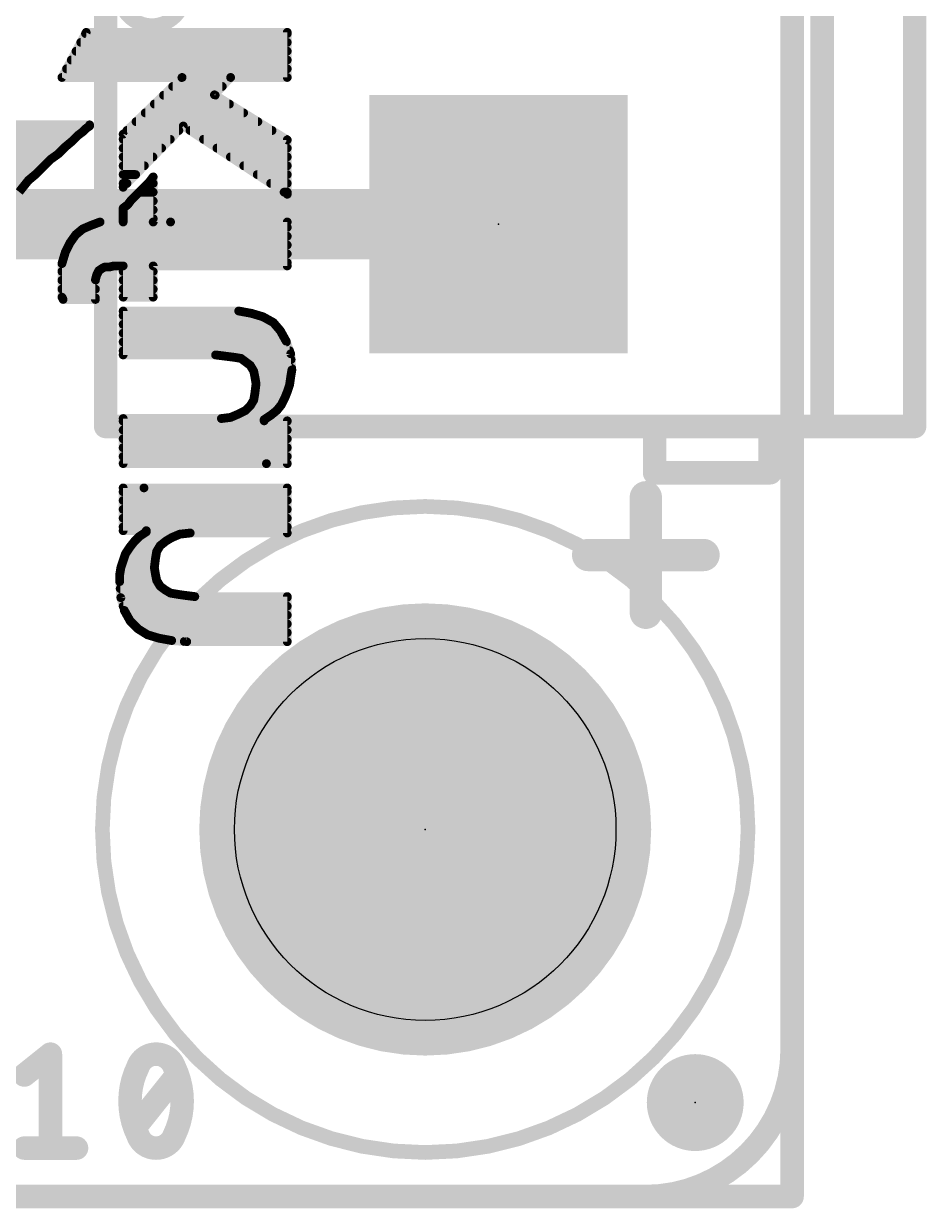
# Model space of a CAD drawing. Extents: x -34.3 to 52.3, y -19.6 to 20.4.
# Drawn here: x 13.67 to 21.48, y -0.1 to 10.14 of the extents above; entities that cross this region are included whole.
import ezdxf

# ---------------------------------------------------------------- set-up
doc = ezdxf.new("R2010")
doc.units = 0
for name, color, linetype in [('1', 12, 'CONTINUOUS'), ('16', 132, 'CONTINUOUS'), ('17', 110, 'CONTINUOUS'), ('20', 31, 'CONTINUOUS'), ('21', 253, 'CONTINUOUS'), ('22', 253, 'CONTINUOUS'), ('23', 53, 'CONTINUOUS'), ('24', 53, 'CONTINUOUS'), ('29', 253, 'CONTINUOUS'), ('39', 12, 'CONTINUOUS'), ('41', 12, 'CONTINUOUS'), ('42', 132, 'CONTINUOUS'), ('51', 253, 'CONTINUOUS')]:
    doc.layers.add(name, color=color, linetype=linetype)

# ---------------------------------------------------------------- blocks, each defined once
blk = doc.blocks.new('PIE')
at = {"const_width": 0.5}
blk.add_lwpolyline([(0, -0.25, 1), (0, 0.25, 1), (0, -0.25)], format="xyb", dxfattribs=at)
blk = doc.blocks.new('SQUAREP')
blk.add_solid([(-0.5, -0.5), (0.5, -0.5), (-0.5, 0.5), (0.5, 0.5)])

msp = doc.modelspace()

# ---------------------------------------------------------------- linework, layer by layer
at = {"layer": '1'}
for points, const_width in [([(20.32, 20.32), (20.32, 0)], 0.2032), ([(17.78, 8.4099), (12.4181, 8.4099)], 0.6096), ([(20.32, 0), (0, 0)], 0.2032)]:
    msp.add_lwpolyline(points, dxfattribs=dict(at, const_width=const_width))
for points, const_width in [([(17.78, 8.2575, 1), (17.78, 8.5623)], 0.3048), ([(20.2692, 0, 1), (20.3708, 0)], 0.1016), ([(20.32, -0.0508, 1), (20.32, 0.0508)], 0.1016)]:
    msp.add_lwpolyline(points, format="xyb", dxfattribs=dict(at, const_width=const_width))
at = {"layer": '16', "const_width": 0.2032}
for points in [[(20.32, 20.32), (20.32, 0)], [(13.6759, 1.0513), (13.9017, 1.2319)], [(13.9017, 1.2319), (13.9017, 0.4191)], [(14.6355, 0.5997), (14.9967, 1.0513)], [(13.6759, 0.4191), (14.1275, 0.4191)], [(20.32, 0), (0, 0)]]:
    msp.add_lwpolyline(points, dxfattribs=at)
at = {"layer": '16'}
for points, const_width in [([(13.9525, 1.2319, 1), (13.8509, 1.2319)], 0.1016), ([(13.9334, 1.1922, 1), (13.87, 1.2716)], 0.1016), ([(14.8161, 1.2319, 0.3205), (14.6581, 1.119)], 0.2032), ([(14.9741, 1.119, 0.3205), (14.8161, 1.2319)], 0.2032), ([(14.8161, 1.2827, 1), (14.8161, 1.1811)], 0.1016), ([(14.8161, 1.1811, 1), (14.8161, 1.2827)], 0.1016), ([(13.6442, 1.0909, 1), (13.7077, 1.0116)], 0.1016), ([(14.6581, 1.119, 0.1139), (14.5903, 0.8255)], 0.2032), ([(14.61, 1.1355, 1), (14.7061, 1.1025)], 0.1016), ([(14.7037, 1.0967, 1), (14.6124, 1.1413)], 0.1016), ([(15.0419, 0.8255, 0.1139), (14.9741, 1.119)], 0.2032), ([(15.0198, 1.1413, 1), (14.9285, 1.0967)], 0.1016), ([(14.9261, 1.1025, 1), (15.0222, 1.1355)], 0.1016), ([(15.0364, 1.0195, 1), (14.9571, 1.083)], 0.1016), ([(14.5903, 0.8255, 0.1139), (14.6581, 0.532)], 0.2032), ([(14.6411, 0.8255, 1), (14.5395, 0.8255)], 0.1016), ([(14.9741, 0.532, 0.1139), (15.0419, 0.8255)], 0.2032), ([(15.0927, 0.8255, 1), (14.9911, 0.8255)], 0.1016), ([(14.5395, 0.8255, 1), (14.6411, 0.8255)], 0.1016), ([(14.9911, 0.8255, 1), (15.0927, 0.8255)], 0.1016), ([(14.5958, 0.6315, 1), (14.6751, 0.568)], 0.1016), ([(14.7061, 0.5485, 1), (14.61, 0.5155)], 0.1016), ([(14.6581, 0.532, 0.3205), (14.8161, 0.4191)], 0.2032), ([(14.8161, 0.4191, 0.3205), (14.9741, 0.532)], 0.2032), ([(15.0222, 0.5155, 1), (14.9261, 0.5485)], 0.1016), ([(13.6759, 0.4699, 1), (13.6759, 0.3683)], 0.1016), ([(14.1275, 0.3683, 1), (14.1275, 0.4699)], 0.1016), ([(14.6124, 0.5097, 1), (14.7037, 0.5542)], 0.1016), ([(14.8161, 0.4699, 1), (14.8161, 0.3683)], 0.1016), ([(14.8161, 0.3683, 1), (14.8161, 0.4699)], 0.1016), ([(14.9285, 0.5542, 1), (15.0198, 0.5097)], 0.1016), ([(13.8509, 0.4191, 1), (13.9525, 0.4191)], 0.1016), ([(20.2692, 0, 1), (20.3708, 0)], 0.1016), ([(20.32, -0.0508, 1), (20.32, 0.0508)], 0.1016)]:
    msp.add_lwpolyline(points, format="xyb", dxfattribs=dict(at, const_width=const_width))
at = {"layer": '20', "const_width": 0.2032}
for points in [[(20.32, 1.27), (20.32, 19.05)], [(1.27, 0), (19.05, 0)]]:
    msp.add_lwpolyline(points, dxfattribs=at)
at = {"layer": '20'}
for points, const_width in [([(19.05, 0, 0.4142), (20.32, 1.27)], 0.2032), ([(20.3708, 1.27, 1), (20.2692, 1.27)], 0.1016), ([(20.2692, 1.27, 1), (20.3708, 1.27)], 0.1016), ([(19.05, 0.0508, 1), (19.05, -0.0508)], 0.1016), ([(19.05, -0.0508, 1), (19.05, 0.0508)], 0.1016)]:
    msp.add_lwpolyline(points, format="xyb", dxfattribs=dict(at, const_width=const_width))
msp.add_circle((17.145, 3.175), 1.651, dxfattribs=at)
at = {"layer": '21', "const_width": 0.2794}
for points in [[(19.0542, 5.049), (19.0542, 6.048)], [(18.5547, 5.5485), (19.5538, 5.5485)]]:
    msp.add_lwpolyline(points, dxfattribs=at)
at = {"layer": '21', "const_width": 0.1397}
for points in [[(19.1241, 6.048, 1), (18.9844, 6.048)], [(18.5547, 5.6183, 1), (18.5547, 5.4786)], [(19.5538, 5.4786, 1), (19.5538, 5.6183)], [(18.9844, 5.049, 1), (19.1241, 5.049)]]:
    msp.add_lwpolyline(points, format="xyb", dxfattribs=at)
at = {"layer": '22', "const_width": 0.0762}
for points in [[(14.211, 10.069), (14.001, 9.679)], [(14.2053, 10.0584), (15.951, 10.0584)], [(15.951, 10.069), (14.211, 10.069)], [(15.951, 9.679), (15.951, 10.069)], [(14.1232, 9.906), (15.951, 9.906)], [(14.1643, 9.9822), (15.951, 9.9822)], [(14.0822, 9.8298), (15.951, 9.8298)], [(14.0412, 9.7536), (15.951, 9.7536)], [(14.001, 9.679), (15.041, 9.679)], [(15.041, 9.679), (14.531, 9.189)], [(14.96, 9.6012), (15.3884, 9.6012)], [(15.0393, 9.6774), (15.4595, 9.6774)], [(15.321, 9.529), (15.461, 9.679)], [(15.461, 9.679), (15.951, 9.679)], [(14.8807, 9.525), (15.3275, 9.525)], [(15.951, 9.139), (15.321, 9.529)], [(14.8014, 9.4488), (15.4506, 9.4488)], [(14.6428, 9.2964), (15.6967, 9.2964)], [(14.7221, 9.3726), (15.5736, 9.3726)], [(12.7034, 9.2202), (14.1922, 9.2202)], [(12.961, 9.269), (14.241, 9.269)], [(14.181, 9.209), (14.141, 9.179)], [(14.211, 9.239), (14.181, 9.209)], [(14.241, 9.259), (14.211, 9.239)], [(14.241, 9.269), (14.241, 9.259)], [(14.531, 8.729), (15.051, 9.259)], [(14.531, 9.189), (14.531, 8.729)], [(14.5635, 9.2202), (15.0129, 9.2202)], [(15.051, 9.259), (15.951, 8.669)], [(15.1102, 9.2202), (15.8198, 9.2202)], [(12.596, 9.144), (14.106, 9.144)], [(14.091, 9.129), (14.031, 9.079)], [(14.141, 9.179), (14.091, 9.129)], [(14.531, 9.144), (14.9382, 9.144)], [(15.2264, 9.144), (15.9429, 9.144)], [(15.951, 8.669), (15.951, 9.139)], [(12.516, 8.9916), (13.9326, 8.9916)], [(12.5465, 9.0678), (14.0198, 9.0678)], [(13.971, 9.019), (13.901, 8.969)], [(14.031, 9.079), (13.971, 9.019)], [(14.531, 9.0678), (14.8634, 9.0678)], [(14.531, 8.9916), (14.7886, 8.9916)], [(15.3427, 9.0678), (15.951, 9.0678)], [(15.4589, 8.9916), (15.951, 8.9916)], [(12.501, 8.9154), (13.8474, 8.9154)], [(13.831, 8.899), (13.771, 8.839)], [(13.901, 8.969), (13.831, 8.899)], [(14.531, 8.9154), (14.7139, 8.9154)], [(15.5751, 8.9154), (15.951, 8.9154)], [(12.7975, 8.8392), (13.7712, 8.8392)], [(13.711, 8.789), (13.671, 8.739)], [(13.771, 8.839), (13.711, 8.789)], [(14.531, 8.8392), (14.6391, 8.8392)], [(14.761, 8.779), (14.731, 8.749)], [(14.791, 8.819), (14.761, 8.779)], [(14.791, 8.429), (14.791, 8.819)], [(15.6914, 8.8392), (15.951, 8.8392)], [(12.8322, 8.763), (13.6902, 8.763)], [(13.671, 8.739), (13.631, 8.689)], [(14.531, 8.763), (14.5644, 8.763)], [(14.661, 8.679), (14.631, 8.649)], [(14.701, 8.719), (14.661, 8.679)], [(14.6688, 8.6868), (14.791, 8.6868)], [(14.731, 8.749), (14.701, 8.719)], [(14.745, 8.763), (14.791, 8.763)], [(15.8076, 8.763), (15.951, 8.763)], [(15.9238, 8.6868), (15.951, 8.6868)], [(14.571, 8.579), (14.531, 8.549)], [(14.601, 8.619), (14.571, 8.579)], [(14.5947, 8.6106), (14.791, 8.6106)], [(14.631, 8.649), (14.601, 8.619)], [(14.531, 8.549), (14.531, 8.429)], [(14.531, 8.5344), (14.791, 8.5344)], [(14.181, 8.369), (14.121, 8.319)], [(14.251, 8.399), (14.181, 8.369)], [(14.2113, 8.382), (15.951, 8.382)], [(14.331, 8.429), (14.251, 8.399)], [(14.531, 8.429), (14.331, 8.429)], [(14.531, 8.4582), (14.791, 8.4582)], [(14.941, 8.429), (14.791, 8.429)], [(15.951, 8.429), (14.941, 8.429)], [(15.951, 8.049), (15.951, 8.429)], [(14.121, 8.319), (14.071, 8.249)], [(14.1116, 8.3058), (15.951, 8.3058)], [(14.031, 8.169), (14.001, 8.069)], [(14.071, 8.249), (14.031, 8.169)], [(14.0613, 8.2296), (15.951, 8.2296)], [(14.001, 8.069), (14.001, 7.779)], [(14.0035, 8.0772), (15.951, 8.0772)], [(14.0263, 8.1534), (15.951, 8.1534)], [(14.001, 8.001), (14.317, 8.001)], [(14.291, 7.929), (14.301, 7.969)], [(14.301, 7.969), (14.311, 7.989)], [(14.311, 7.989), (14.321, 8.009)], [(14.321, 8.009), (14.351, 8.029)], [(14.351, 8.029), (14.371, 8.039)], [(14.371, 8.039), (14.411, 8.039)], [(14.411, 8.039), (14.451, 8.049)], [(14.451, 8.049), (14.531, 8.049)], [(14.531, 8.049), (14.531, 7.779)], [(14.531, 8.001), (14.791, 8.001)], [(14.791, 7.779), (14.791, 8.049)], [(14.791, 8.049), (15.951, 8.049)], [(14.001, 7.9248), (14.291, 7.9248)], [(14.291, 7.759), (14.291, 7.929)], [(14.531, 7.9248), (14.791, 7.9248)], [(14.001, 7.8486), (14.291, 7.8486)], [(14.001, 7.779), (14.011, 7.759)], [(14.0043, 7.7724), (14.291, 7.7724)], [(14.011, 7.759), (14.291, 7.759)], [(14.531, 7.8486), (14.791, 7.8486)], [(14.531, 7.779), (14.791, 7.779)], [(15.531, 7.659), (14.531, 7.659)], [(14.531, 7.659), (14.531, 7.279)], [(15.641, 7.639), (15.531, 7.659)], [(14.531, 7.62), (15.7043, 7.62)], [(14.531, 7.5438), (15.844, 7.5438)], [(15.741, 7.609), (15.641, 7.639)], [(15.831, 7.559), (15.741, 7.609)], [(15.891, 7.489), (15.831, 7.559)], [(14.531, 7.4676), (15.9029, 7.4676)], [(15.941, 7.399), (15.891, 7.489)], [(14.531, 7.3914), (15.9438, 7.3914)], [(15.981, 7.289), (15.941, 7.399)], [(14.531, 7.3152), (15.9715, 7.3152)], [(14.531, 7.279), (15.331, 7.279)], [(15.331, 7.279), (15.411, 7.269)], [(15.411, 7.269), (15.491, 7.259)], [(15.491, 7.259), (15.551, 7.249)], [(15.551, 7.249), (15.591, 7.219)], [(15.5643, 7.239), (15.9846, 7.239)], [(15.991, 7.149), (15.981, 7.289)], [(15.591, 7.219), (15.631, 7.189)], [(15.631, 7.189), (15.661, 7.139)], [(15.6467, 7.1628), (15.99, 7.1628)], [(15.661, 7.139), (15.671, 7.089)], [(15.981, 7.089), (15.991, 7.149)], [(15.671, 7.089), (15.681, 7.029)], [(15.6714, 7.0866), (15.9807, 7.0866)], [(15.971, 7.019), (15.981, 7.089)], [(15.671, 6.949), (15.661, 6.889)], [(15.6685, 6.9342), (15.9411, 6.9342)], [(15.681, 7.029), (15.671, 6.949)], [(15.6787, 7.0104), (15.9681, 7.0104)], [(15.931, 6.909), (15.951, 6.959)], [(15.951, 6.959), (15.971, 7.019)], [(15.631, 6.839), (15.591, 6.799)], [(15.661, 6.889), (15.631, 6.839)], [(15.6424, 6.858), (15.9055, 6.858)], [(15.861, 6.799), (15.901, 6.849)], [(15.901, 6.849), (15.931, 6.909)], [(15.381, 6.729), (14.531, 6.729)], [(14.531, 6.729), (14.531, 6.339)], [(15.461, 6.739), (15.381, 6.729)], [(15.531, 6.769), (15.461, 6.739)], [(15.591, 6.799), (15.531, 6.769)], [(15.5566, 6.7818), (15.8395, 6.7818)], [(15.751, 6.719), (15.811, 6.759)], [(15.811, 6.759), (15.861, 6.799)], [(14.531, 6.7056), (15.951, 6.7056)], [(14.531, 6.6294), (15.951, 6.6294)], [(15.751, 6.709), (15.751, 6.719)], [(15.951, 6.709), (15.751, 6.709)], [(15.951, 6.339), (15.951, 6.709)], [(14.531, 6.5532), (15.951, 6.5532)], [(14.531, 6.477), (15.951, 6.477)], [(14.531, 6.4008), (15.951, 6.4008)], [(14.531, 6.339), (15.771, 6.339)], [(15.771, 6.339), (15.951, 6.339)], [(14.531, 6.129), (14.531, 5.759)], [(14.711, 6.129), (14.531, 6.129)], [(15.951, 6.129), (14.711, 6.129)], [(15.951, 5.739), (15.951, 6.129)], [(14.531, 6.096), (15.951, 6.096)], [(14.531, 6.0198), (15.951, 6.0198)], [(14.531, 5.9436), (15.951, 5.9436)], [(14.531, 5.8674), (15.951, 5.8674)], [(14.531, 5.7912), (15.951, 5.7912)], [(14.531, 5.759), (14.731, 5.759)], [(14.671, 5.709), (14.631, 5.669)], [(14.731, 5.749), (14.671, 5.709)], [(14.68, 5.715), (14.9883, 5.715)], [(14.731, 5.759), (14.731, 5.749)], [(14.951, 5.699), (15.021, 5.729)], [(15.021, 5.729), (15.111, 5.739)], [(15.111, 5.739), (15.951, 5.739)], [(14.591, 5.619), (14.551, 5.559)], [(14.631, 5.669), (14.591, 5.619)], [(14.6068, 5.6388), (14.8633, 5.6388)], [(14.821, 5.579), (14.851, 5.629)], [(14.851, 5.629), (14.901, 5.669)], [(14.901, 5.669), (14.951, 5.699)], [(14.531, 5.499), (14.511, 5.439)], [(14.551, 5.559), (14.531, 5.499)], [(14.5534, 5.5626), (14.8183, 5.5626)], [(14.801, 5.439), (14.811, 5.519)], [(14.811, 5.519), (14.821, 5.579)], [(14.511, 5.439), (14.501, 5.379)], [(14.5062, 5.4102), (14.8058, 5.4102)], [(14.5268, 5.4864), (14.8069, 5.4864)], [(14.811, 5.379), (14.801, 5.439)], [(14.501, 5.379), (14.501, 5.319)], [(14.501, 5.334), (14.82, 5.334)], [(14.501, 5.319), (14.511, 5.179)], [(14.821, 5.329), (14.811, 5.379)], [(14.851, 5.279), (14.821, 5.329)], [(14.5054, 5.2578), (14.8793, 5.2578)], [(14.891, 5.249), (14.851, 5.279)], [(14.941, 5.219), (14.891, 5.249)], [(15.001, 5.209), (14.941, 5.219)], [(15.071, 5.199), (15.001, 5.209)], [(15.151, 5.189), (15.071, 5.199)], [(15.951, 5.189), (15.151, 5.189)], [(15.951, 4.799), (15.951, 5.189)], [(14.5108, 5.1816), (15.951, 5.1816)], [(14.511, 5.179), (14.541, 5.069)], [(14.5311, 5.1054), (15.951, 5.1054)], [(14.541, 5.069), (14.591, 4.979)], [(14.5631, 5.0292), (15.951, 5.0292)], [(14.591, 4.979), (14.661, 4.909)], [(14.617, 4.953), (15.951, 4.953)], [(14.661, 4.909), (14.741, 4.859)], [(14.7125, 4.8768), (15.951, 4.8768)], [(14.741, 4.859), (14.841, 4.829)], [(14.841, 4.829), (14.951, 4.809)], [(14.951, 4.809), (15.081, 4.799)], [(15.0602, 4.8006), (15.951, 4.8006)], [(15.081, 4.799), (15.951, 4.799)]]:
    msp.add_lwpolyline(points, dxfattribs=at)
at = {"layer": '22', "const_width": 0.0381}
for points in [[(14.2053, 10.0775, 1), (14.2053, 10.0394)], [(14.211, 10.0881, 1), (14.211, 10.05)], [(14.2278, 10.06, 1), (14.1942, 10.078)], [(15.9701, 10.069, 1), (15.932, 10.069)], [(15.951, 10.05, 1), (15.951, 10.0881)], [(15.951, 10.0394, 1), (15.951, 10.0775)], [(14.1232, 9.9251, 1), (14.1232, 9.887)], [(14.1643, 10.0013, 1), (14.1643, 9.9632)], [(15.951, 9.9632, 1), (15.951, 10.0013)], [(15.951, 9.887, 1), (15.951, 9.9251)], [(14.0822, 9.8489, 1), (14.0822, 9.8108)], [(15.951, 9.8108, 1), (15.951, 9.8489)], [(14.0412, 9.7727, 1), (14.0412, 9.7346)], [(15.951, 9.7346, 1), (15.951, 9.7727)], [(14.001, 9.6981, 1), (14.001, 9.66)], [(13.9842, 9.688, 1), (14.0178, 9.67)], [(14.96, 9.6203, 1), (14.96, 9.5822)], [(15.0393, 9.6965, 1), (15.0393, 9.6584)], [(15.0542, 9.6653, 1), (15.0278, 9.6927)], [(15.041, 9.66, 1), (15.041, 9.6981)], [(15.3884, 9.5822, 1), (15.3884, 9.6203)], [(15.461, 9.6981, 1), (15.461, 9.66)], [(15.4749, 9.666, 1), (15.4471, 9.692)], [(15.4595, 9.6584, 1), (15.4595, 9.6965)], [(15.932, 9.679, 1), (15.9701, 9.679)], [(15.951, 9.66, 1), (15.951, 9.6981)], [(14.8807, 9.5441, 1), (14.8807, 9.506)], [(15.331, 9.5452, 1), (15.311, 9.5128)], [(15.3071, 9.542, 1), (15.3349, 9.516)], [(15.3275, 9.506, 1), (15.3275, 9.5441)], [(14.8014, 9.4679, 1), (14.8014, 9.4298)], [(15.4506, 9.4298, 1), (15.4506, 9.4679)], [(14.6428, 9.3155, 1), (14.6428, 9.2774)], [(14.7221, 9.3917, 1), (14.7221, 9.3536)], [(15.5736, 9.3536, 1), (15.5736, 9.3917)], [(15.6967, 9.2774, 1), (15.6967, 9.3155)], [(14.1675, 9.2225, 1), (14.1945, 9.1955)], [(14.1924, 9.1938, 1), (14.1696, 9.2242)], [(14.2004, 9.2549, 1), (14.2216, 9.2231)], [(14.1922, 9.2012, 1), (14.1922, 9.2393)], [(14.2245, 9.2255, 1), (14.1975, 9.2525)], [(14.2601, 9.269, 1), (14.222, 9.269)], [(14.222, 9.259, 1), (14.2601, 9.259)], [(14.2516, 9.2431, 1), (14.2304, 9.2749)], [(14.241, 9.25, 1), (14.241, 9.2881)], [(14.5178, 9.2027, 1), (14.5442, 9.1753)], [(14.5501, 9.189, 1), (14.512, 9.189)], [(14.5635, 9.2393, 1), (14.5635, 9.2012)], [(15.0129, 9.2012, 1), (15.0129, 9.2393)], [(15.0614, 9.2749, 1), (15.0406, 9.2431)], [(15.0646, 9.2457, 1), (15.0374, 9.2723)], [(15.1102, 9.2393, 1), (15.1102, 9.2012)], [(15.8198, 9.2012, 1), (15.8198, 9.2393)], [(14.0775, 9.1425, 1), (14.1045, 9.1155)], [(14.1032, 9.1144, 1), (14.0788, 9.1436)], [(14.106, 9.125, 1), (14.106, 9.1631)], [(14.1296, 9.1942, 1), (14.1524, 9.1638)], [(14.1545, 9.1655, 1), (14.1275, 9.1925)], [(14.531, 9.1631, 1), (14.531, 9.125)], [(14.9382, 9.125, 1), (14.9382, 9.1631)], [(15.2264, 9.1631, 1), (15.2264, 9.125)], [(15.9701, 9.139, 1), (15.932, 9.139)], [(15.941, 9.1228, 1), (15.961, 9.1552)], [(15.9429, 9.125, 1), (15.9429, 9.1631)], [(13.9326, 8.9726, 1), (13.9326, 9.0107)], [(13.9575, 9.0325, 1), (13.9845, 9.0055)], [(13.9821, 9.0035, 1), (13.9599, 9.0345)], [(14.0188, 9.0936, 1), (14.0432, 9.0644)], [(14.0445, 9.0655, 1), (14.0175, 9.0925)], [(14.0198, 9.0488, 1), (14.0198, 9.0869)], [(14.531, 9.0869, 1), (14.531, 9.0488)], [(14.531, 9.0107, 1), (14.531, 8.9726)], [(14.7886, 8.9726, 1), (14.7886, 9.0107)], [(14.8634, 9.0488, 1), (14.8634, 9.0869)], [(15.3427, 9.0869, 1), (15.3427, 9.0488)], [(15.4589, 9.0107, 1), (15.4589, 8.9726)], [(15.951, 9.0488, 1), (15.951, 9.0869)], [(15.951, 8.9726, 1), (15.951, 9.0107)], [(13.8175, 8.9125, 1), (13.8445, 8.8855)], [(13.8445, 8.8855, 1), (13.8175, 8.9125)], [(13.8474, 8.8963, 1), (13.8474, 8.9345)], [(13.8899, 8.9845, 1), (13.9121, 8.9535)], [(13.9145, 8.9555, 1), (13.8875, 8.9825)], [(14.531, 8.9345, 1), (14.531, 8.8963)], [(14.7139, 8.8963, 1), (14.7139, 8.9345)], [(15.5751, 8.9345, 1), (15.5751, 8.8963)], [(15.951, 8.8963, 1), (15.951, 8.9345)], [(13.6988, 8.8036, 1), (13.7232, 8.7744)], [(13.7259, 8.7771, 1), (13.6961, 8.8009)], [(13.7575, 8.8525, 1), (13.7845, 8.8255)], [(13.7832, 8.8244, 1), (13.7588, 8.8536)], [(13.7712, 8.8201, 1), (13.7712, 8.8582)], [(14.531, 8.8582, 1), (14.531, 8.8201)], [(14.6391, 8.8201, 1), (14.6391, 8.8582)], [(14.7745, 8.7655, 1), (14.7475, 8.7925)], [(14.8101, 8.819, 1), (14.772, 8.819)], [(14.8062, 8.8076, 1), (14.7758, 8.8304)], [(15.6914, 8.8582, 1), (15.6914, 8.8201)], [(15.951, 8.8201, 1), (15.951, 8.8582)], [(13.6561, 8.7509, 1), (13.6859, 8.7271)], [(13.6859, 8.7271, 1), (13.6561, 8.7509)], [(13.6902, 8.7439, 1), (13.6902, 8.782)], [(14.531, 8.782, 1), (14.531, 8.7439)], [(14.5174, 8.7423, 1), (14.5446, 8.7157)], [(14.512, 8.729, 1), (14.5501, 8.729)], [(14.5644, 8.7439, 1), (14.5644, 8.782)], [(14.6475, 8.6925, 1), (14.6745, 8.6655)], [(14.6745, 8.6655, 1), (14.6475, 8.6925)], [(14.6688, 8.7058, 1), (14.6688, 8.6677)], [(14.6875, 8.7325, 1), (14.7145, 8.7055)], [(14.7145, 8.7055, 1), (14.6875, 8.7325)], [(14.7175, 8.7625, 1), (14.7445, 8.7355)], [(14.7445, 8.7355, 1), (14.7175, 8.7625)], [(14.745, 8.782, 1), (14.745, 8.7439)], [(14.7458, 8.7904, 1), (14.7762, 8.7676)], [(14.791, 8.7439, 1), (14.791, 8.782)], [(14.791, 8.6677, 1), (14.791, 8.7058)], [(15.8076, 8.782, 1), (15.8076, 8.7439)], [(15.9238, 8.7058, 1), (15.9238, 8.6677)], [(15.951, 8.7439, 1), (15.951, 8.782)], [(15.951, 8.6677, 1), (15.951, 8.7058)], [(14.5558, 8.5904, 1), (14.5862, 8.5676)], [(14.5824, 8.5638, 1), (14.5596, 8.5942)], [(14.5947, 8.6296, 1), (14.5947, 8.5915)], [(14.5875, 8.6325, 1), (14.6145, 8.6055)], [(14.6162, 8.6076, 1), (14.5858, 8.6304)], [(14.6175, 8.6625, 1), (14.6445, 8.6355)], [(14.6445, 8.6355, 1), (14.6175, 8.6625)], [(14.791, 8.5915, 1), (14.791, 8.6296)], [(15.932, 8.669, 1), (15.9701, 8.669)], [(15.9406, 8.6531, 1), (15.9614, 8.6849)], [(14.531, 8.5534, 1), (14.531, 8.5153)], [(14.5501, 8.549, 1), (14.512, 8.549)], [(14.5196, 8.5642, 1), (14.5424, 8.5338)], [(14.791, 8.5153, 1), (14.791, 8.5534)], [(14.1735, 8.3865, 1), (14.1885, 8.3515)], [(14.1932, 8.3544, 1), (14.1688, 8.3836)], [(14.2113, 8.401, 1), (14.2113, 8.3629)], [(14.2443, 8.4168, 1), (14.2577, 8.3812)], [(14.2585, 8.3815, 1), (14.2435, 8.4165)], [(14.331, 8.4481, 1), (14.331, 8.41)], [(14.3377, 8.4112, 1), (14.3243, 8.4468)], [(14.531, 8.4772, 1), (14.531, 8.4391)], [(14.512, 8.429, 1), (14.5501, 8.429)], [(14.531, 8.41, 1), (14.531, 8.4481)], [(14.791, 8.4481, 1), (14.791, 8.41)], [(14.772, 8.429, 1), (14.8101, 8.429)], [(14.791, 8.4391, 1), (14.791, 8.4772)], [(14.941, 8.4481, 1), (14.941, 8.41)], [(14.941, 8.41, 1), (14.941, 8.4481)], [(15.9701, 8.429, 1), (15.932, 8.429)], [(15.951, 8.41, 1), (15.951, 8.4481)], [(15.951, 8.3629, 1), (15.951, 8.401)], [(14.1116, 8.3248, 1), (14.1116, 8.2867)], [(14.1088, 8.3336, 1), (14.1332, 8.3044)], [(14.1365, 8.3079, 1), (14.1055, 8.3301)], [(15.951, 8.2867, 1), (15.951, 8.3248)], [(14.014, 8.1775, 1), (14.048, 8.1605)], [(14.0492, 8.1635, 1), (14.0128, 8.1745)], [(14.0613, 8.2486, 1), (14.0613, 8.2105)], [(14.0555, 8.2601, 1), (14.0865, 8.2379)], [(14.088, 8.2405, 1), (14.054, 8.2575)], [(15.951, 8.2105, 1), (15.951, 8.2486)], [(14.0201, 8.069, 1), (13.982, 8.069)], [(14.0035, 8.0963, 1), (14.0035, 8.0582)], [(14.0263, 8.1724, 1), (14.0263, 8.1343)], [(15.951, 8.1343, 1), (15.951, 8.1724)], [(15.951, 8.0582, 1), (15.951, 8.0963)], [(13.9828, 8.0745, 1), (14.0192, 8.0635)], [(14.001, 8.0201, 1), (14.001, 7.982)], [(14.284, 7.9775, 1), (14.318, 7.9605)], [(14.3195, 7.9644, 1), (14.2825, 7.9736)], [(14.294, 7.9975, 1), (14.328, 7.9805)], [(14.328, 7.9805, 1), (14.294, 7.9975)], [(14.3104, 8.0249, 1), (14.3316, 7.9931)], [(14.338, 8.0005, 1), (14.304, 8.0175)], [(14.317, 7.982, 1), (14.317, 8.0201)], [(14.3425, 8.046, 1), (14.3595, 8.012)], [(14.3616, 8.0131, 1), (14.3404, 8.0449)], [(14.371, 8.058, 1), (14.371, 8.0199)], [(14.3795, 8.022, 1), (14.3625, 8.056)], [(14.4064, 8.0575, 1), (14.4156, 8.0205)], [(14.411, 8.0199, 1), (14.411, 8.058)], [(14.451, 8.0681, 1), (14.451, 8.03)], [(14.4556, 8.0305, 1), (14.4464, 8.0675)], [(14.531, 8.0201, 1), (14.531, 7.982)], [(14.5501, 8.049, 1), (14.512, 8.049)], [(14.531, 8.03, 1), (14.531, 8.0681)], [(14.791, 8.0681, 1), (14.791, 8.03)], [(14.8101, 8.049, 1), (14.772, 8.049)], [(14.791, 7.982, 1), (14.791, 8.0201)], [(15.932, 8.049, 1), (15.9701, 8.049)], [(15.951, 8.03, 1), (15.951, 8.0681)], [(14.001, 7.9439, 1), (14.001, 7.9058)], [(14.2725, 7.9336, 1), (14.3095, 7.9244)], [(14.3101, 7.929, 1), (14.272, 7.929)], [(14.291, 7.9058, 1), (14.291, 7.9439)], [(14.531, 7.9439, 1), (14.531, 7.9058)], [(14.791, 7.9058, 1), (14.791, 7.9439)], [(14.001, 7.8677, 1), (14.001, 7.8296)], [(14.018, 7.7875, 1), (13.984, 7.7705)], [(13.982, 7.779, 1), (14.0201, 7.779)], [(14.0043, 7.7915, 1), (14.0043, 7.7534)], [(14.011, 7.7781, 1), (14.011, 7.74)], [(14.291, 7.8296, 1), (14.291, 7.8677)], [(14.291, 7.7534, 1), (14.291, 7.7915)], [(14.291, 7.74, 1), (14.291, 7.7781)], [(14.531, 7.8677, 1), (14.531, 7.8296)], [(14.531, 7.7981, 1), (14.531, 7.76)], [(14.512, 7.779, 1), (14.5501, 7.779)], [(14.772, 7.779, 1), (14.8101, 7.779)], [(14.791, 7.8296, 1), (14.791, 7.8677)], [(14.791, 7.76, 1), (14.791, 7.7981)], [(13.994, 7.7505, 1), (14.028, 7.7675)], [(14.272, 7.759, 1), (14.3101, 7.759)], [(14.531, 7.6781, 1), (14.531, 7.64)], [(14.5501, 7.659, 1), (14.512, 7.659)], [(15.5344, 7.6777, 1), (15.5276, 7.6403)], [(15.531, 7.64, 1), (15.531, 7.6781)], [(14.531, 7.6391, 1), (14.531, 7.601)], [(14.531, 7.5629, 1), (14.531, 7.5248)], [(15.6465, 7.6572, 1), (15.6355, 7.6208)], [(15.6376, 7.6203, 1), (15.6444, 7.6577)], [(15.7043, 7.601, 1), (15.7043, 7.6391)], [(15.7503, 7.6257, 1), (15.7317, 7.5923)], [(15.7355, 7.5908, 1), (15.7465, 7.6272)], [(15.8455, 7.5714, 1), (15.8165, 7.5466)], [(15.8217, 7.5423, 1), (15.8403, 7.5757)], [(15.844, 7.5248, 1), (15.844, 7.5629)], [(14.531, 7.4867, 1), (14.531, 7.4486)], [(15.9077, 7.4983, 1), (15.8743, 7.4797)], [(15.8765, 7.4766, 1), (15.9055, 7.5014)], [(15.9029, 7.4486, 1), (15.9029, 7.4867)], [(14.531, 7.4104, 1), (14.531, 7.3723)], [(15.9589, 7.4055, 1), (15.9231, 7.3925)], [(15.9243, 7.3897, 1), (15.9577, 7.4083)], [(15.9438, 7.3723, 1), (15.9438, 7.4104)], [(14.531, 7.3342, 1), (14.531, 7.2961)], [(14.531, 7.298, 1), (14.531, 7.2599)], [(14.512, 7.279, 1), (14.5501, 7.279)], [(15.3334, 7.2979, 1), (15.3286, 7.2601)], [(15.331, 7.2599, 1), (15.331, 7.298)], [(15.4134, 7.2879, 1), (15.4086, 7.2501)], [(15.4086, 7.2501, 1), (15.4134, 7.2879)], [(15.4941, 7.2778, 1), (15.4879, 7.2402)], [(15.4886, 7.2401, 1), (15.4934, 7.2779)], [(15.5624, 7.2642, 1), (15.5396, 7.2338)], [(15.5643, 7.2581, 1), (15.5643, 7.22)], [(15.5479, 7.2302, 1), (15.5541, 7.2678)], [(16, 7.2904, 1), (15.962, 7.2876)], [(15.9631, 7.2825, 1), (15.9989, 7.2955)], [(15.9715, 7.2961, 1), (15.9715, 7.3342)], [(15.9846, 7.22, 1), (15.9846, 7.2581)], [(15.6024, 7.2342, 1), (15.5796, 7.2038)], [(15.5796, 7.2038, 1), (15.6024, 7.2342)], [(15.6473, 7.1988, 1), (15.6147, 7.1792)], [(15.6196, 7.1738, 1), (15.6424, 7.2042)], [(15.6467, 7.1819, 1), (15.6467, 7.1438)], [(15.6797, 7.1427, 1), (15.6423, 7.1353)], [(16.0098, 7.1459, 1), (15.9722, 7.1521)], [(15.99, 7.1438, 1), (15.99, 7.1819)], [(15.6447, 7.1292, 1), (15.6773, 7.1488)], [(15.6898, 7.0921, 1), (15.6522, 7.0859)], [(15.6714, 7.1057, 1), (15.6714, 7.0676)], [(15.6523, 7.0853, 1), (15.6897, 7.0927)], [(15.9622, 7.0921, 1), (15.9998, 7.0859)], [(15.9999, 7.0863, 1), (15.9621, 7.0917)], [(15.972, 7.1476, 1), (16.01, 7.1504)], [(15.9807, 7.0676, 1), (15.9807, 7.1057)], [(15.6685, 6.9533, 1), (15.6685, 6.9152)], [(15.6521, 6.9514, 1), (15.6899, 6.9466)], [(15.6898, 6.9459, 1), (15.6522, 6.9521)], [(15.6787, 7.0295, 1), (15.6787, 6.9914)], [(15.6999, 7.0266, 1), (15.6621, 7.0314)], [(15.6622, 7.0259, 1), (15.6998, 7.0321)], [(15.9329, 6.965, 1), (15.9691, 6.953)], [(15.9687, 6.9519, 1), (15.9333, 6.9661)], [(15.9411, 6.9152, 1), (15.9411, 6.9533)], [(15.9521, 7.0217, 1), (15.9899, 7.0163)], [(15.9891, 7.013, 1), (15.9529, 7.025)], [(15.9681, 6.9914, 1), (15.9681, 7.0295)], [(15.6147, 6.8488, 1), (15.6473, 6.8292)], [(15.6445, 6.8255, 1), (15.6175, 6.8525)], [(15.6424, 6.8771, 1), (15.6424, 6.839)], [(15.6422, 6.8921, 1), (15.6798, 6.8859)], [(15.6773, 6.8792, 1), (15.6447, 6.8988)], [(15.884, 6.8575, 1), (15.918, 6.8405)], [(15.9159, 6.8371, 1), (15.8861, 6.8609)], [(15.9055, 6.839, 1), (15.9055, 6.8771)], [(15.9133, 6.9161, 1), (15.9487, 6.9019)], [(15.948, 6.9005, 1), (15.914, 6.9175)], [(14.531, 6.7481, 1), (14.531, 6.71)], [(14.5501, 6.729, 1), (14.512, 6.729)], [(15.3786, 6.7479, 1), (15.3834, 6.7101)], [(15.381, 6.71, 1), (15.381, 6.7481)], [(15.4535, 6.7565, 1), (15.4685, 6.7215)], [(15.4634, 6.7201, 1), (15.4586, 6.7579)], [(15.5225, 6.786, 1), (15.5395, 6.752)], [(15.5385, 6.7515, 1), (15.5235, 6.7865)], [(15.5566, 6.8009, 1), (15.5566, 6.7628)], [(15.5775, 6.8125, 1), (15.6045, 6.7855)], [(15.5995, 6.782, 1), (15.5825, 6.816)], [(15.7991, 6.7739, 1), (15.8229, 6.7441)], [(15.8216, 6.7431, 1), (15.8004, 6.7749)], [(15.8395, 6.7628, 1), (15.8395, 6.8009)], [(15.8461, 6.8109, 1), (15.8759, 6.7871)], [(15.8729, 6.7841, 1), (15.8491, 6.8139)], [(14.531, 6.7247, 1), (14.531, 6.6866)], [(14.531, 6.6485, 1), (14.531, 6.6104)], [(15.7404, 6.7349, 1), (15.7616, 6.7031)], [(15.7701, 6.719, 1), (15.732, 6.719)], [(15.751, 6.7281, 1), (15.751, 6.69)], [(15.732, 6.709, 1), (15.7701, 6.709)], [(15.9701, 6.709, 1), (15.932, 6.709)], [(15.951, 6.69, 1), (15.951, 6.7281)], [(15.951, 6.6866, 1), (15.951, 6.7247)], [(15.951, 6.6104, 1), (15.951, 6.6485)], [(14.531, 6.5723, 1), (14.531, 6.5342)], [(15.951, 6.5342, 1), (15.951, 6.5723)], [(14.531, 6.4961, 1), (14.531, 6.458)], [(15.951, 6.458, 1), (15.951, 6.4961)], [(14.531, 6.4199, 1), (14.531, 6.3818)], [(14.531, 6.3581, 1), (14.531, 6.32)], [(14.512, 6.339, 1), (14.5501, 6.339)], [(15.771, 6.3581, 1), (15.771, 6.32)], [(15.771, 6.32, 1), (15.771, 6.3581)], [(15.932, 6.339, 1), (15.9701, 6.339)], [(15.951, 6.3818, 1), (15.951, 6.4199)], [(15.951, 6.32, 1), (15.951, 6.3581)], [(14.531, 6.1481, 1), (14.531, 6.11)], [(14.5501, 6.129, 1), (14.512, 6.129)], [(14.711, 6.1481, 1), (14.711, 6.11)], [(14.711, 6.11, 1), (14.711, 6.1481)], [(15.9701, 6.129, 1), (15.932, 6.129)], [(15.951, 6.11, 1), (15.951, 6.1481)], [(14.531, 6.1151, 1), (14.531, 6.077)], [(14.531, 6.0389, 1), (14.531, 6.0008)], [(15.951, 6.077, 1), (15.951, 6.1151)], [(15.951, 6.0008, 1), (15.951, 6.0389)], [(14.531, 5.9627, 1), (14.531, 5.9245)], [(15.951, 5.9245, 1), (15.951, 5.9627)], [(14.531, 5.8864, 1), (14.531, 5.8483)], [(15.951, 5.8483, 1), (15.951, 5.8864)], [(14.531, 5.8102, 1), (14.531, 5.7721)], [(14.531, 5.7781, 1), (14.531, 5.74)], [(14.512, 5.759, 1), (14.5501, 5.759)], [(14.6604, 5.7249, 1), (14.6816, 5.6931)], [(14.6845, 5.6955, 1), (14.6575, 5.7225)], [(14.68, 5.734, 1), (14.68, 5.6959)], [(14.75, 5.759, 1), (14.7119, 5.759)], [(14.7119, 5.749, 1), (14.75, 5.749)], [(14.7416, 5.7331, 1), (14.7204, 5.7649)], [(14.731, 5.74, 1), (14.731, 5.7781)], [(14.9883, 5.6959, 1), (14.9883, 5.734)], [(15.0189, 5.7479, 1), (15.0231, 5.7101)], [(15.0285, 5.7115, 1), (15.0135, 5.7465)], [(15.111, 5.758, 1), (15.111, 5.7199)], [(15.1131, 5.7201, 1), (15.1089, 5.7579)], [(15.932, 5.739, 1), (15.9701, 5.739)], [(15.951, 5.7721, 1), (15.951, 5.8102)], [(15.951, 5.7199, 1), (15.951, 5.758)], [(14.5761, 5.6309, 1), (14.6059, 5.6071)], [(14.6069, 5.6084, 1), (14.5751, 5.6296)], [(14.6068, 5.6579, 1), (14.6068, 5.6198)], [(14.6175, 5.6825, 1), (14.6445, 5.6555)], [(14.6459, 5.6571, 1), (14.6161, 5.6809)], [(14.8391, 5.6439, 1), (14.8629, 5.6141)], [(14.8673, 5.6192, 1), (14.8347, 5.6388)], [(14.8633, 5.6198, 1), (14.8633, 5.6579)], [(14.8912, 5.6853, 1), (14.9108, 5.6527)], [(14.9129, 5.6541, 1), (14.8891, 5.6839)], [(14.9435, 5.7165, 1), (14.9585, 5.6815)], [(14.9608, 5.6827, 1), (14.9412, 5.7153)], [(14.5491, 5.493, 1), (14.5129, 5.505)], [(14.5351, 5.5696, 1), (14.5669, 5.5484)], [(14.5691, 5.553, 1), (14.5329, 5.565)], [(14.5534, 5.5817, 1), (14.5534, 5.5436)], [(14.7922, 5.5221, 1), (14.8298, 5.5159)], [(14.8299, 5.5166, 1), (14.7921, 5.5214)], [(14.8047, 5.5888, 1), (14.8373, 5.5692)], [(14.8398, 5.5759, 1), (14.8022, 5.5821)], [(14.8183, 5.5436, 1), (14.8183, 5.5817)], [(14.5062, 5.4293, 1), (14.5062, 5.3912)], [(14.4929, 5.445, 1), (14.5291, 5.433)], [(14.5298, 5.4359, 1), (14.4922, 5.4421)], [(14.5268, 5.5055, 1), (14.5268, 5.4674)], [(14.5129, 5.505, 1), (14.5491, 5.493)], [(14.8198, 5.4421, 1), (14.7822, 5.4359)], [(14.7821, 5.4414, 1), (14.8199, 5.4366)], [(14.8058, 5.3912, 1), (14.8058, 5.4293)], [(14.8069, 5.4674, 1), (14.8069, 5.5055)], [(14.5201, 5.379, 1), (14.482, 5.379)], [(14.4822, 5.3821, 1), (14.5198, 5.3759)], [(14.501, 5.3531, 1), (14.501, 5.315)], [(14.52, 5.3204, 1), (14.482, 5.3176)], [(14.482, 5.319, 1), (14.5201, 5.319)], [(14.8297, 5.3827, 1), (14.7923, 5.3753)], [(14.7922, 5.3759, 1), (14.8298, 5.3821)], [(14.8373, 5.3388, 1), (14.8047, 5.3192)], [(14.8023, 5.3253, 1), (14.8397, 5.3327)], [(14.82, 5.315, 1), (14.82, 5.3531)], [(14.5054, 5.2769, 1), (14.5054, 5.2388)], [(14.8624, 5.2942, 1), (14.8396, 5.2638)], [(14.8347, 5.2692, 1), (14.8673, 5.2888)], [(14.9008, 5.2653, 1), (14.8812, 5.2327)], [(14.8793, 5.2388, 1), (14.8793, 5.2769)], [(14.8796, 5.2338, 1), (14.9024, 5.2642)], [(14.9441, 5.2378, 1), (14.9379, 5.2002)], [(14.9312, 5.2027, 1), (14.9508, 5.2353)], [(15.0037, 5.2279, 1), (14.9983, 5.1901)], [(14.9979, 5.1902, 1), (15.0041, 5.2278)], [(15.0734, 5.2179, 1), (15.0686, 5.1801)], [(15.0683, 5.1801, 1), (15.0737, 5.2179)], [(15.151, 5.2081, 1), (15.151, 5.17)], [(15.1486, 5.1701, 1), (15.1534, 5.2079)], [(15.9701, 5.189, 1), (15.932, 5.189)], [(15.951, 5.17, 1), (15.951, 5.2081)], [(14.5108, 5.2007, 1), (14.5108, 5.1626)], [(14.5294, 5.184, 1), (14.4926, 5.174)], [(14.492, 5.1776, 1), (14.53, 5.1804)], [(14.5311, 5.1245, 1), (14.5311, 5.0864)], [(15.951, 5.1626, 1), (15.951, 5.2007)], [(15.951, 5.0864, 1), (15.951, 5.1245)], [(14.5577, 5.0783, 1), (14.5243, 5.0597)], [(14.5226, 5.064, 1), (14.5594, 5.074)], [(14.5631, 5.0483, 1), (14.5631, 5.0102)], [(15.951, 5.0102, 1), (15.951, 5.0483)], [(14.6045, 4.9925, 1), (14.5775, 4.9655)], [(14.5743, 4.9697, 1), (14.6077, 4.9883)], [(14.617, 4.9721, 1), (14.617, 4.934)], [(14.6711, 4.9252, 1), (14.6509, 4.8928)], [(14.6475, 4.8955, 1), (14.6745, 4.9225)], [(15.951, 4.934, 1), (15.951, 4.9721)], [(14.7125, 4.8959, 1), (14.7125, 4.8578)], [(14.7465, 4.8772, 1), (14.7355, 4.8408)], [(14.7309, 4.8428, 1), (14.7511, 4.8752)], [(14.8444, 4.8477, 1), (14.8376, 4.8103)], [(14.8355, 4.8108, 1), (14.8465, 4.8472)], [(14.9525, 4.828, 1), (14.9495, 4.79)], [(14.9476, 4.7903, 1), (14.9544, 4.8277)], [(15.0602, 4.8197, 1), (15.0602, 4.7816)], [(15.081, 4.8181, 1), (15.081, 4.78)], [(15.0795, 4.78, 1), (15.0825, 4.818)], [(15.932, 4.799, 1), (15.9701, 4.799)], [(15.951, 4.8578, 1), (15.951, 4.8959)], [(15.951, 4.7816, 1), (15.951, 4.8197)], [(15.951, 4.78, 1), (15.951, 4.8181)]]:
    msp.add_lwpolyline(points, format="xyb", dxfattribs=at)
at = {"layer": '23'}
for p in [(17.78, 8.4099), (17.145, 3.175), (19.4818, 0.8128)]:
    msp.add_point(p, dxfattribs=at)
at = {"layer": '24'}
msp.add_point((19.4818, 0.8128), dxfattribs=at)
at = {"layer": '29', "const_width": 1.7526}
msp.add_lwpolyline([(17.145, 2.2987, 1), (17.145, 4.0513, 1), (17.145, 2.2987)], format="xyb", dxfattribs=at)
at = {"layer": '39', "const_width": 0.127}
msp.add_lwpolyline([(17.145, 0.381, 1), (17.145, 5.969, 1), (17.145, 0.381)], format="xyb", dxfattribs=at)
at = {"layer": '41'}
for points, const_width in [([(17.145, 5.0292, 1), (17.145, 1.3208)], 0.2032), ([(17.145, 1.3208, 1), (17.145, 5.0292)], 0.2032), ([(17.145, 5.08, 1), (17.145, 4.9784)], 0.1016), ([(17.145, 4.9784, 1), (17.145, 5.08)], 0.1016), ([(17.145, 1.3716, 1), (17.145, 1.27)], 0.1016), ([(17.145, 1.27, 1), (17.145, 1.3716)], 0.1016)]:
    msp.add_lwpolyline(points, format="xyb", dxfattribs=dict(at, const_width=const_width))
at = {"layer": '42'}
for points, const_width in [([(17.145, 5.0292, 1), (17.145, 1.3208)], 0.2032), ([(17.145, 1.3208, 1), (17.145, 5.0292)], 0.2032), ([(17.145, 5.08, 1), (17.145, 4.9784)], 0.1016), ([(17.145, 4.9784, 1), (17.145, 5.08)], 0.1016), ([(17.145, 1.3716, 1), (17.145, 1.27)], 0.1016), ([(17.145, 1.27, 1), (17.145, 1.3716)], 0.1016)]:
    msp.add_lwpolyline(points, format="xyb", dxfattribs=dict(at, const_width=const_width))
at = {"layer": '51', "const_width": 0.2032}
for points in [[(14.38, 6.6599), (14.38, 13.6599)], [(20.58, 13.6599), (20.58, 6.6599)], [(21.38, 13.6599), (21.38, 6.6599)], [(20.58, 6.6599), (14.38, 6.6599)], [(19.13, 6.6599), (19.13, 6.2599)], [(20.13, 6.2599), (20.13, 6.6599)], [(21.38, 6.6599), (20.58, 6.6599)], [(19.13, 6.2599), (20.13, 6.2599)]]:
    msp.add_lwpolyline(points, dxfattribs=at)
at = {"layer": '51'}
for points, const_width in [([(14.78, 10.1271, 1), (14.78, 10.6927, 1), (14.78, 10.1271)], 0.127), ([(14.38, 6.7107, 1), (14.38, 6.6091)], 0.1016), ([(14.3292, 6.6599, 1), (14.4308, 6.6599)], 0.1016), ([(19.1808, 6.6599, 1), (19.0792, 6.6599)], 0.1016), ([(20.1808, 6.6599, 1), (20.0792, 6.6599)], 0.1016), ([(20.58, 6.7107, 1), (20.58, 6.6091)], 0.1016), ([(20.5292, 6.6599, 1), (20.6308, 6.6599)], 0.1016), ([(20.58, 6.6091, 1), (20.58, 6.7107)], 0.1016), ([(21.3292, 6.6599, 1), (21.4308, 6.6599)], 0.1016), ([(21.38, 6.6091, 1), (21.38, 6.7107)], 0.1016), ([(19.13, 6.3107, 1), (19.13, 6.2091)], 0.1016), ([(20.13, 6.2091, 1), (20.13, 6.3107)], 0.1016), ([(19.0792, 6.2599, 1), (19.1808, 6.2599)], 0.1016), ([(20.0792, 6.2599, 1), (20.1808, 6.2599)], 0.1016)]:
    msp.add_lwpolyline(points, format="xyb", dxfattribs=dict(at, const_width=const_width))

# ---------------------------------------------------------------- block references
at = {"layer": '1', "xscale": 0.635, "yscale": 0.635}
msp.add_blockref('PIE', (19.4818, 0.8128), dxfattribs=at)
at = {"layer": '16', "xscale": 0.635, "yscale": 0.635}
msp.add_blockref('PIE', (19.4818, 0.8128), dxfattribs=at)
at = {"layer": '17', "xscale": 2.032, "yscale": 2.032, "rotation": 90}
msp.add_blockref('SQUAREP', (17.78, 8.4099), dxfattribs=at)
msp.add_blockref('SQUAREP', (17.78, 8.4099), dxfattribs=at)
at = {"layer": '29', "xscale": 2.2352, "yscale": 2.2352, "rotation": 90}
msp.add_blockref('SQUAREP', (17.78, 8.4099), dxfattribs=at)
at = {"layer": '29', "xscale": 0.8382, "yscale": 0.8382}
msp.add_blockref('PIE', (19.4818, 0.8128), dxfattribs=at)

doc.saveas('drawing.dxf')
